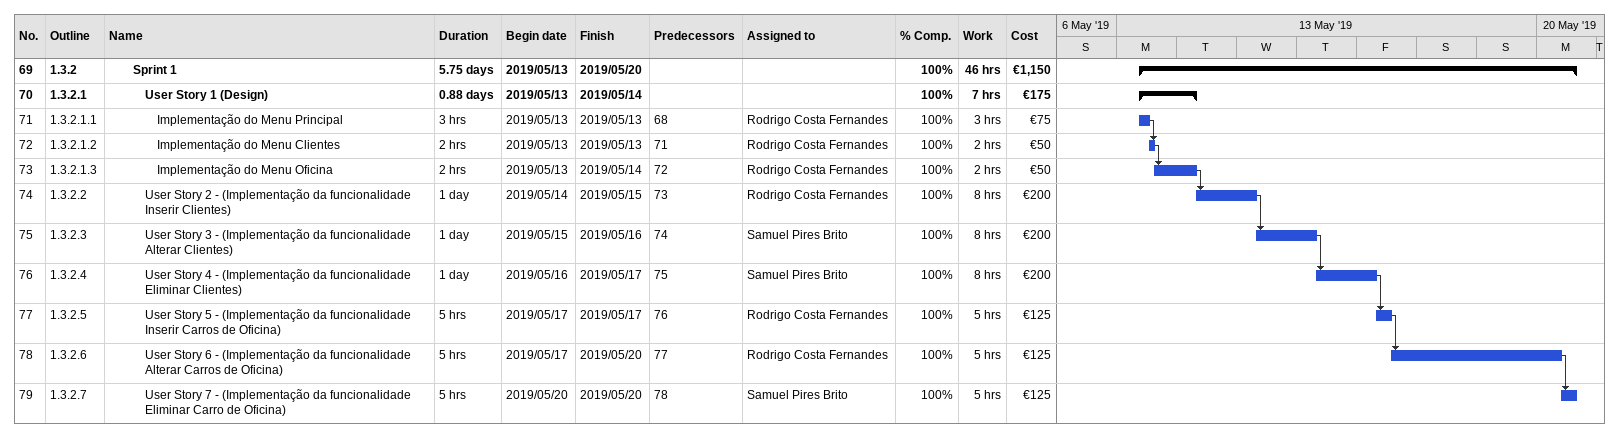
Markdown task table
| ID | WBS | Task | Duration | Start | Finish | Predecessors | Resources | % complete | Work (h) | Cost (€) |
|---|---|---|---|---|---|---|---|---|---|---|
| 69 | 1.3.2 | **Sprint 1** | 5.75d | 2019-05-13 | 2019-05-20 |  |  | 100 | 46 | 1150 |
| 70 | 1.3.2.1 | **User Story 1 (Design)** | 0.88d | 2019-05-13 | 2019-05-14 |  |  | 100 | 7 | 175 |
| 71 | 1.3.2.1.1 | Implementação do Menu Principal | 3h | 2019-05-13 | 2019-05-13 | 68 | Rodrigo Costa Fernandes | 100 | 3 | 75 |
| 72 | 1.3.2.1.2 | Implementação do Menu Clientes | 2h | 2019-05-13 | 2019-05-13 | 71 | Rodrigo Costa Fernandes | 100 | 2 | 50 |
| 73 | 1.3.2.1.3 | Implementação do Menu Oficina | 2h | 2019-05-13 | 2019-05-14 | 72 | Rodrigo Costa Fernandes | 100 | 2 | 50 |
| 74 | 1.3.2.2 | User Story 2 - (Implementação da funcionalidade Inserir Clientes) | 1d | 2019-05-14 | 2019-05-15 | 73 | Rodrigo Costa Fernandes | 100 | 8 | 200 |
| 75 | 1.3.2.3 | User Story 3 - (Implementação da funcionalidade Alterar Clientes) | 1d | 2019-05-15 | 2019-05-16 | 74 | Samuel Pires Brito | 100 | 8 | 200 |
| 76 | 1.3.2.4 | User Story 4 - (Implementação da funcionalidade Eliminar Clientes) | 1d | 2019-05-16 | 2019-05-17 | 75 | Samuel Pires Brito | 100 | 8 | 200 |
| 77 | 1.3.2.5 | User Story 5 - (Implementação da funcionalidade Inserir Carros de Oficina) | 5h | 2019-05-17 | 2019-05-17 | 76 | Rodrigo Costa Fernandes | 100 | 5 | 125 |
| 78 | 1.3.2.6 | User Story 6 - (Implementação da funcionalidade Alterar Carros de Oficina) | 5h | 2019-05-17 | 2019-05-20 | 77 | Rodrigo Costa Fernandes | 100 | 5 | 125 |
| 79 | 1.3.2.7 | User Story 7 - (Implementação da funcionalidade Eliminar Carro de Oficina) | 5h | 2019-05-20 | 2019-05-20 | 78 | Samuel Pires Brito | 100 | 5 | 125 |
